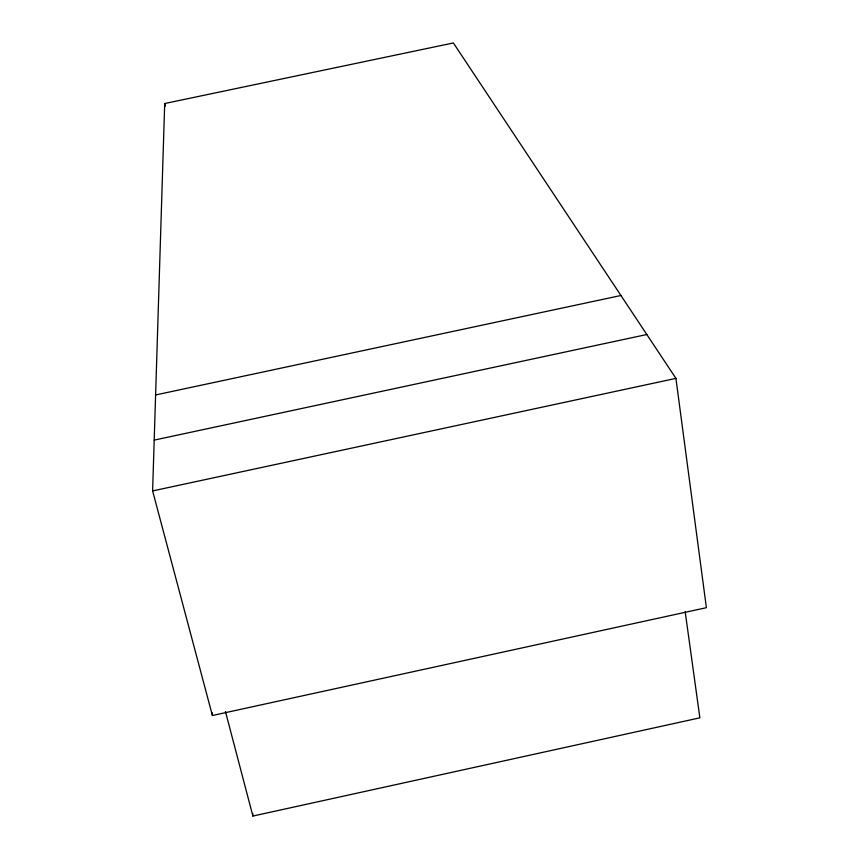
<?xml version="1.0" encoding="UTF-8"?>
<svg xmlns="http://www.w3.org/2000/svg" width="859" height="859" viewBox="0 0 859 859"><rect width="100%" height="100%" fill="white"/><g stroke="black" fill="none" stroke-linecap="round" stroke-linejoin="round"><path stroke-width="1.29" d="M152.612 490.929L164.703 103.531L453.38 42.95L675.926 378.389L706.388 607.689L212.398 715.504L152.612 490.929L675.926 378.389M225.455 711.553L252.89 816.05L699.87 717.834L685.181 611.715M154.201 440.109L646.816 334.516M155.608 394.957L620.928 295.496M164.703 103.531L165.325 106.129M252.729 813.43L252.89 816.05M212.313 712.863L212.398 715.504"/></g></svg>
